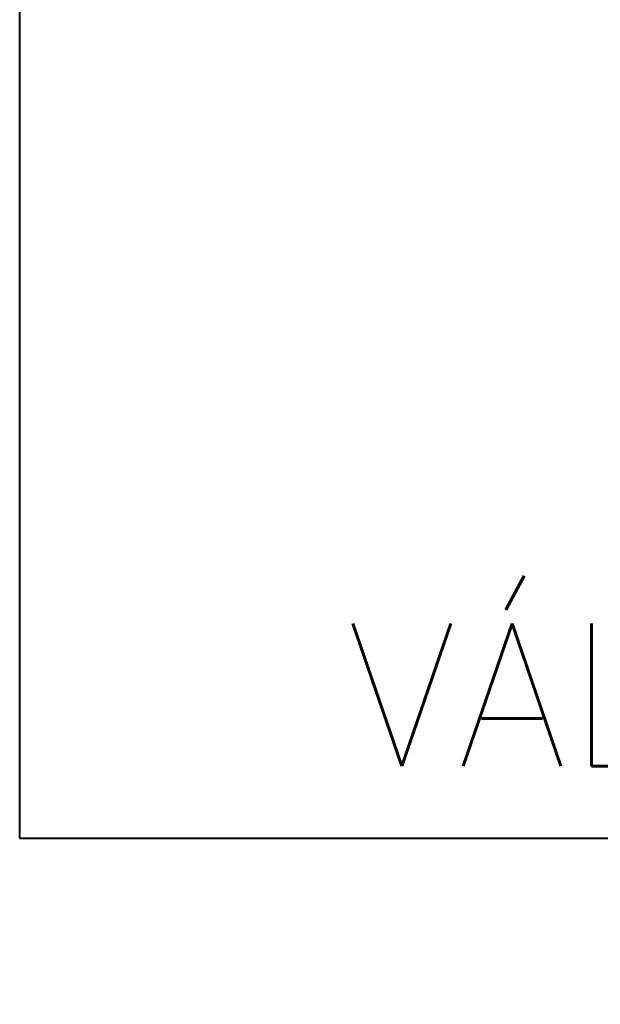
# Model space of a CAD drawing. Header units: millimetres. Extents: x 0 to 114, y 0 to 82.
# Drawn here: x 7.574 to 8.224, y 68.26 to 69.364 of the extents above; entities that cross this region are included whole.
import ezdxf

# ---------------------------------------------------------------- set-up
doc = ezdxf.new("R2010")
doc.units = ezdxf.units.MM
doc.layers.add('INC-DETALHES', color=7, linetype='Continuous')
doc.layers.add('INC-DETALHES-TXT', color=7, linetype='Continuous')
doc.styles.add('60-50', font='romans.shx', dxfattribs={"height": 0.08})
doc.styles.add('60-75', font='romans.shx', dxfattribs={"height": 0.12})
doc.dimstyles.new('SETAS50', dxfattribs={"dimtxt": 0.08, "dimasz": 0.1, "dimexe": 0.15, "dimexo": 0, "dimgap": 0.1, "dimtad": 1, "dimzin": 10, "dimdsep": 46, "dimtxsty": '60-50', "dimblk1": 'OPEN', "dimblk2": 'OPEN', "dimsah": 1, "dimcen": 0, "dimclrd": 8, "dimclre": 8, "dimclrt": 7, "dimadec": 0, "dimazin": 0, "dimtfac": 1, "dimtix": 1, "dimtmove": 2, "dimatfit": 3, "dimldrblk": 'OPEN', "dimfxl": 0.15, "dimtolj": 1, "dimtzin": 6, "dimarcsym": 0})

# ---------------------------------------------------------------- blocks, each defined once
blk = doc.blocks.new('_OPEN')
at = {"color": 0, "linetype": 'ByBlock'}
for p, q in [((-1, 0.1667), (0, 0)), ((0, 0), (-1, -0.1667)), ((0, 0), (-1, 0))]:
    blk.add_line(p, q, dxfattribs=at)
blk = doc.blocks.new('A$C67737C06')
at = {"layer": 'INC-DETALHES-TXT', "insert": (4.61991, -0.35416), "char_height": 0.08, "width": 2.2307537, "attachment_point": 2, "style": '60-75'}
blk.add_mtext('VÁLVULA DE RETENÇÃO HORIZONTAL TIPO PORTINHOLA "DOCOL"', dxfattribs=at)
at = {"layer": 'INC-DETALHES-TXT'}
blk.add_leader([(3.47339, 0.37576), (3.47339, -0.47445), (5.74161, -0.47445)], dimstyle='SETAS50', dxfattribs=at)
blk = doc.blocks.new('A$C4D2B5F06')
at = {"layer": 'INC-DETALHES'}
blk.add_blockref('A$C67737C06', (-0.89884, -5.17481, -35.05849), dxfattribs=at)

msp = doc.modelspace()

# ---------------------------------------------------------------- block references
at = {"layer": 'INC-DETALHES', "xscale": 2, "yscale": 2, "zscale": 2}
msp.add_blockref('A$C4D2B5F06', (2.4244, 79.745), dxfattribs=at)

doc.saveas('drawing.dxf')
